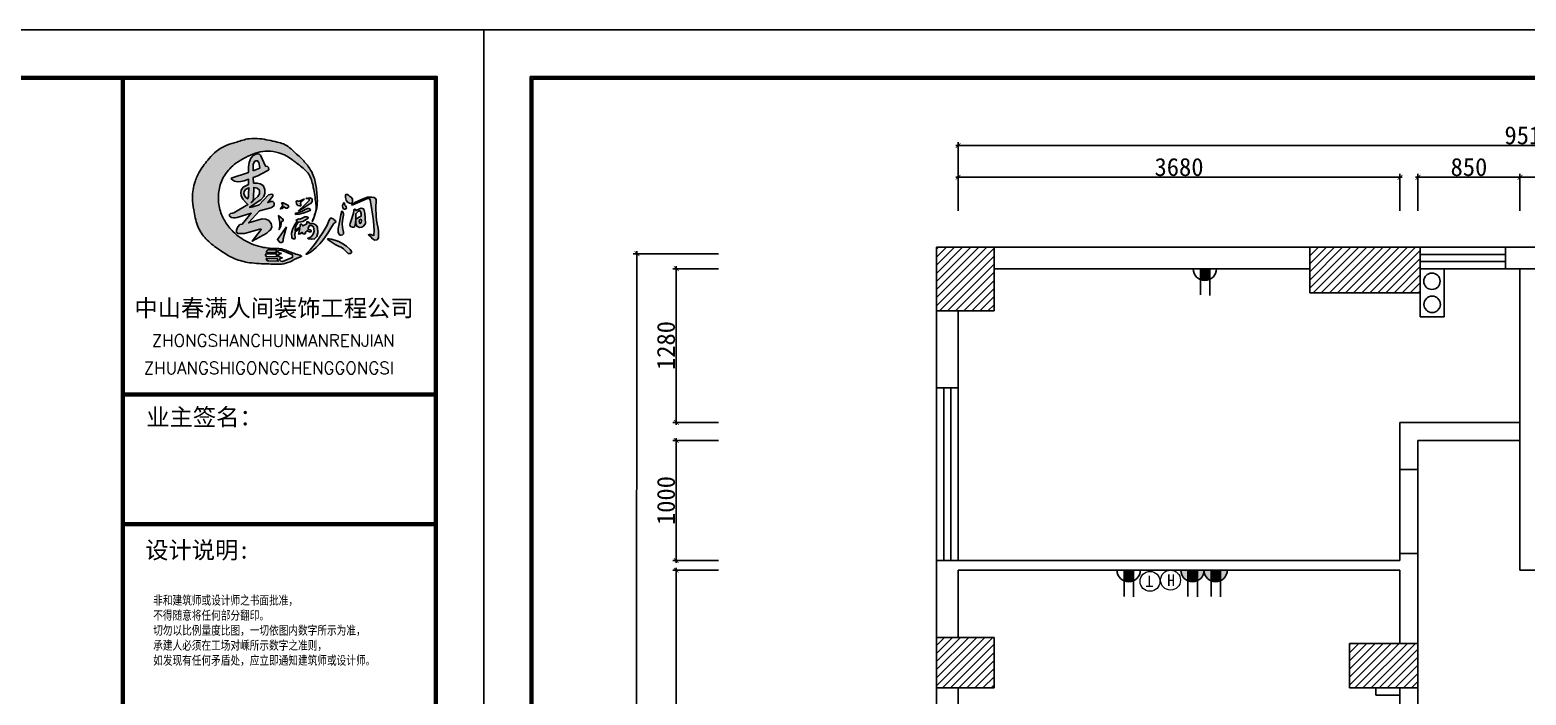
# Model space of a CAD drawing. Header units: millimetres. Extents: x 71641 to 191108, y -23091 to 29972.
# Drawn here: x 167417 to 179880, y 7463 to 13003 of the extents above; entities that cross this region are included whole.
import ezdxf

# ---------------------------------------------------------------- set-up
doc = ezdxf.new("R2010")
doc.units = ezdxf.units.MM
for name, color, linetype in [('00', 1, 'Continuous'), ('家', 1, 'Continuous'), ('柱', 7, 'Continuous')]:
    doc.layers.add(name, color=color, linetype=linetype)
doc.styles.add('2121212', font='SIMFANG.TTF', dxfattribs={"height": 180})
doc.styles.add('333', font='SIMHEI.TTF')
doc.styles.add('50', font='SimSun.ttf', dxfattribs={"height": 150})
doc.styles.add('ROMAND', font='romand.shx', dxfattribs={"height": 100})
doc.styles.add('STYLE-50B', font='SimSun.ttf', dxfattribs={"width": 0.766, "height": 150})
doc.dimstyles.new('50', dxfattribs={"dimscale": 0, "dimtxt": 150, "dimasz": 40, "dimexe": 30, "dimexo": 30, "dimgap": 10, "dimtad": 1, "dimdec": 0, "dimzin": 4, "dimdsep": 46, "dimtxsty": '50', "dimblk": 'ARCHTICK', "dimcen": 40, "dimdle": 20, "dimclrd": 8, "dimclre": 8, "dimclrt": 2, "dimadec": 0, "dimazin": 0, "dimtfac": 1, "dimtdec": 0, "dimtmove": 2, "dimatfit": 3, "dimldrblk": 'DOT', "dimfxl": 0, "dimtolj": 1, "dimtzin": 0, "dimlwd": -1, "dimarcsym": 0})
pattern_1 = [(45, (84162.82, 31906.157), (-33.67596, 33.67596), [])]

# ---------------------------------------------------------------- blocks, each defined once
blk = doc.blocks.new('errerer')
at = {"lineweight": -2}
h = blk.add_hatch(color=8, dxfattribs=at)
edge = h.paths.add_edge_path()
edge.add_spline(control_points=[(171486, 68737), (171467, 68746), (171423, 68767), (171344, 68819), (171262, 68901), (171214, 68977), (171196, 69017), (171195, 69019)], knot_values=[22078.908695, 22078.908695, 22078.908695, 22078.908695, 22412.037046, 22864.417059, 23573.352389, 24248.663515, 24278.339872, 24278.339872, 24278.339872, 24278.339872], degree=3, periodic=0)
edge.add_line((171195, 69019), (170931, 68989))
edge.add_spline(control_points=[(170931, 68989), (170936, 68965), (170956, 68897), (171020, 68790), (171154, 68684), (171300, 68586), (171426, 68553), (171480, 68546), (171485, 68545)], knot_values=[12526.980967, 12526.980967, 12526.980967, 12526.980967, 12912.76376, 13656.443057, 14467.926065, 15619.199217, 16432.672519, 16505.49519, 16505.49519, 16505.49519, 16505.49519], degree=3, periodic=0)
edge.add_line((171485, 68545), (171486, 68737))
edge = h.paths.add_edge_path()
edge.add_spline(control_points=[(171195, 69019), (171178, 69060), (171154, 69151), (171162, 69292), (171203, 69396), (171239, 69445), (171248, 69456)], knot_values=[24278.339872, 24278.339872, 24278.339872, 24278.339872, 24990.75798, 25753.853245, 26502.771788, 26725.483087, 26725.483087, 26725.483087, 26725.483087], degree=3, periodic=0)
edge.add_line((171248, 69456), (171073, 69595))
edge.add_spline(control_points=[(171073, 69595), (171071, 69593), (171034, 69552), (170977, 69477), (170916, 69344), (170894, 69209), (170912, 69085), (170924, 69017), (170931, 68989)], knot_values=[9052.726852, 9052.726852, 9052.726852, 9052.726852, 9101.944213, 9929.860353, 10544.164147, 11423.717054, 12065.484855, 12526.980967, 12526.980967, 12526.980967, 12526.980967], degree=3, periodic=0)
edge.add_line((170931, 68989), (171195, 69019))
edge = h.paths.add_edge_path()
edge.add_spline(control_points=[(171248, 69456), (171273, 69488), (171329, 69540), (171404, 69584), (171477, 69621), (171552, 69653), (171652, 69666), (171717, 69658), (171747, 69650)], knot_values=[26725.483087, 26725.483087, 26725.483087, 26725.483087, 27368.223838, 27920.784045, 28117.800611, 28678.884262, 29205.082751, 29708.300033, 29708.300033, 29708.300033, 29708.300033], degree=3, periodic=0)
edge.add_line((171747, 69650), (171772, 69746))
edge.add_spline(control_points=[(171772, 69746), (171764, 69748), (171697, 69763), (171598, 69788), (171458, 69792), (171352, 69753), (171238, 69725), (171145, 69670), (171094, 69619), (171073, 69595)], knot_values=[5035.937639, 5035.937639, 5035.937639, 5035.937639, 5168.823273, 6115.22021, 6678.484335, 7362.56903, 7901.570556, 8555.150084, 9052.726852, 9052.726852, 9052.726852, 9052.726852], degree=3, periodic=0)
edge.add_line((171073, 69595), (171248, 69456))
edge = h.paths.add_edge_path()
edge.add_spline(control_points=[(171747, 69650), (171753, 69649), (171784, 69640), (171834, 69619), (171906, 69571), (171987, 69510), (172082, 69425), (172112, 69287), (172131, 69183), (172137, 69111), (172135, 69068), (172130, 69039), (172090, 68942), (172100, 68962), (172113, 68990), (172134, 69050), (172154, 69142), (172143, 69228), (172137, 69326), (172112, 69422), (172056, 69519), (171992, 69586), (171911, 69662), (171845, 69725), (171785, 69743), (171772, 69746)], knot_values=[29708.300033, 29708.300033, 29708.300033, 29708.300033, 29797.016202, 30219.334531, 30576.066107, 31166.961224, 31854.609826, 32527.805429, 33346.145394, 33558.688985, 33686.826136, 33998.293275, 34349.980564, 34349.980564, 34349.980564, 34833.989407, 35367.457213, 35826.6748, 36215.832047, 36925.939156, 37388.482191, 37988.741176, 38391.375961, 39174.849041, 39385.918203, 39385.918203, 39385.918203, 39385.918203], degree=3, periodic=0)
edge.add_line((171772, 69746), (171747, 69650))
h = blk.add_hatch(color=8, dxfattribs=at)
h.paths.add_polyline_path([(171606, 69317), (171579, 69336), (171549, 69343), (171511, 69343), (171509, 69400), (171554, 69415), (171648, 69464), (171664, 69476), (171662, 69497), (171650, 69507), (171632, 69511), (171582, 69620), (171570, 69630), (171554, 69634), (171535, 69632), (171509, 69617), (171483, 69591), (171469, 69549), (171462, 69500), (171461, 69448), (171287, 69393), (171291, 69381), (171320, 69363), (171353, 69356), (171386, 69360), (171419, 69365), (171462, 69381), (171462, 69329), (171442, 69320), (171409, 69301), (171389, 69273), (171386, 69246), (171388, 69218), (171403, 69181), (171433, 69148), (171455, 69128), (171313, 69044), (171299, 69041), (171282, 69039), (171270, 69029), (171270, 69013), (171291, 68999), (171310, 68996), (171327, 68996), (171348, 68999), (171488, 69041), (171398, 68933), (171376, 68928), (171353, 68906), (171341, 68871), (171341, 68848), (171358, 68840), (171386, 68838), (171421, 68838), (171573, 68883), (171586, 68881), (171587, 68878), (171499, 68762), (171645, 68843), (171669, 68864), (171683, 68880), (171693, 68904), (171688, 68939), (171664, 68968), (171634, 68982), (171598, 68985), (171462, 68944), (171462, 68946), (171572, 69065), (171683, 69096), (171697, 69103), (171716, 69119), (171719, 69145), (171705, 69159), (171684, 69159), (171653, 69148), (171704, 69213), (171705, 69226), (171695, 69232), (171678, 69230), (171662, 69226), (171568, 69124), (171504, 69105), (171474, 69100), (171474, 69103), (171528, 69138), (171584, 69176), (171613, 69209), (171625, 69239), (171625, 69278)])
h.paths.add_polyline_path([(171570, 69272), (171572, 69235), (171554, 69209), (171525, 69181), (171507, 69166), (171501, 69157), (171487, 69148), (171507, 69166), (171509, 69169), (171511, 69192), (171513, 69301), (171513, 69299), (171549, 69291)], flags=16)
h.paths.add_polyline_path([(171462, 69233), (171461, 69209), (171455, 69192), (171454, 69185), (171433, 69199), (171421, 69218), (171414, 69239), (171417, 69258), (171431, 69278), (171457, 69292), (171464, 69298)], flags=16)
h.paths.add_polyline_path([(171507, 69464), (171506, 69492), (171509, 69528), (171520, 69559), (171533, 69565), (171551, 69565), (171565, 69547), (171572, 69514), (171573, 69493)], flags=16)
h = blk.add_hatch(color=8, dxfattribs=at)
h.paths.add_polyline_path([(172061, 69063), (172078, 69067), (172080, 69079), (172078, 69081), (172064, 69088), (172052, 69088), (172028, 69079), (171995, 69058), (171955, 69044), (171941, 69041), (171934, 69041), (171929, 69037), (171934, 69029), (171969, 69031), (172009, 69043)])
h.paths.add_polyline_path([(172021, 69121), (171960, 69065), (171973, 69069), (172066, 69133), (172084, 69140), (172099, 69159), (172096, 69185), (172075, 69195), (172044, 69191), (172037, 69187), (172066, 69185), (172066, 69169)])
h.paths.add_polyline_path([(171955, 69117), (171973, 69114), (171983, 69115), (171985, 69129), (171981, 69140), (171983, 69152), (171993, 69162), (172021, 69185), (171976, 69164), (171969, 69162), (171953, 69162), (171946, 69166), (171938, 69161), (171940, 69135)])
h.paths.add_polyline_path([(171834, 69133), (171809, 69145), (171792, 69145), (171802, 69128), (171804, 69119), (171780, 69084), (171799, 69088), (171818, 69105), (171835, 69093), (171849, 69093), (171861, 69102), (171863, 69109), (171855, 69122)])
h.paths.add_polyline_path([(171761, 69017), (171761, 69015), (171775, 68949), (171775, 68939), (171773, 68913), (171766, 68878), (171783, 68916), (171792, 68958), (171806, 68965), (171809, 68973), (171808, 68980)])
h.paths.add_polyline_path([(171750, 68779), (171764, 68762), (171775, 68750), (171790, 68748), (171808, 68760), (171808, 68786), (171841, 68907)])
h.paths.add_polyline_path([(172054, 68987), (172059, 68999), (172044, 69006), (172023, 69006), (171997, 68992), (171973, 68982), (171964, 68985), (171938, 68973), (171941, 68965), (171952, 68958), (171948, 68952), (171940, 68951), (171920, 68923), (171900, 68880), (171891, 68842), (171893, 68795), (171907, 68786), (171922, 68784), (171929, 68789), (171927, 68805), (171924, 68819), (171926, 68854), (171973, 68890), (171966, 68859), (171960, 68833), (171973, 68835), (171981, 68836), (171995, 68852), (172007, 68836), (172023, 68833), (172031, 68840), (172026, 68850), (172033, 68855), (172045, 68862), (172051, 68868), (172059, 68859), (172070, 68854), (172085, 68857), (172089, 68864), (172084, 68871), (172075, 68874), (172056, 68881), (172059, 68894), (172070, 68920), (172092, 68920), (172111, 68904), (172117, 68861), (172106, 68833), (172087, 68805), (172068, 68795), (172051, 68791), (172061, 68786), (172090, 68781), (172122, 68784), (172144, 68810), (172155, 68847), (172151, 68902), (172139, 68921), (172120, 68933), (172104, 68939), (172071, 68939), (172066, 68947), (172054, 68956), (172044, 68954), (172044, 68949), (172044, 68935), (172004, 68914), (172000, 68923), (171985, 68935), (171979, 68930), (171979, 68923), (171979, 68906), (171945, 68883), (171927, 68866), (171929, 68878), (171934, 68913), (171950, 68942), (171964, 68952), (172005, 68959)])
h = blk.add_hatch(color=8, dxfattribs=at)
h.paths.add_polyline_path([(172162, 68785), (172122, 68729), (172077, 68677), (172041, 68639), (172038, 68637), (172035, 68633), (172044, 68632), (172059, 68639), (172090, 68659), (172137, 68700), (172173, 68736), (172207, 68776), (172255, 68842), (172283, 68893), (172312, 68934), (172334, 68954), (172332, 68960), (172306, 68986), (172298, 68989), (172294, 68992), (172285, 68992), (172278, 68987), (172272, 68979), (172243, 68917), (172204, 68848)])
h.paths.add_polyline_path([(172323, 68773), (172289, 68781), (172267, 68785), (172252, 68785), (172252, 68782), (172255, 68779), (172287, 68757), (172328, 68728), (172366, 68708), (172378, 68706), (172388, 68701), (172410, 68684), (172439, 68654), (172456, 68639), (172471, 68638), (172480, 68639), (172490, 68647), (172491, 68660), (172476, 68680), (172440, 68713), (172405, 68737), (172363, 68759)])
h.paths.add_polyline_path([(172358, 68852), (172363, 68835), (172374, 68822), (172387, 68821), (172402, 68827), (172411, 68837), (172411, 68853), (172401, 68898), (172398, 68938), (172405, 68988), (172409, 69021), (172409, 69037), (172405, 69052), (172401, 69060), (172397, 69063), (172393, 69061), (172385, 69024), (172374, 68967), (172366, 68935), (172358, 68890)])
h.paths.add_polyline_path([(172438, 69106), (172432, 69115), (172422, 69126), (172423, 69136), (172421, 69142), (172417, 69146), (172411, 69143), (172409, 69138), (172404, 69131), (172399, 69116), (172403, 69095), (172414, 69083), (172428, 69082), (172439, 69091)])
h.paths.add_polyline_path([(172436, 69171), (172449, 69153), (172470, 69142), (172485, 69140), (172497, 69145), (172501, 69158), (172501, 69179), (172497, 69187), (172487, 69201), (172473, 69208), (172463, 69220), (172451, 69229), (172441, 69230), (172441, 69228), (172434, 69229), (172431, 69222), (172430, 69199)])
h.paths.add_polyline_path([(172691, 69100), (172709, 68966), (172716, 68868), (172715, 68822), (172706, 68819), (172683, 68828), (172669, 68829), (172660, 68827), (172685, 68804), (172701, 68785), (172724, 68773), (172747, 68777), (172759, 68794), (172762, 68834), (172761, 68864), (172757, 68888), (172743, 68951), (172738, 69002), (172733, 69108), (172736, 69158), (172736, 69179), (172731, 69189), (172718, 69198), (172691, 69203), (172652, 69201), (172589, 69180), (172525, 69149), (172499, 69133), (172492, 69125), (172504, 69126), (172526, 69134), (172652, 69187), (172663, 69188), (172669, 69188), (172676, 69173)])
h.paths.add_polyline_path([(172535, 69034), (172543, 69045), (172561, 69061), (172570, 69065), (172577, 69065), (172582, 69059), (172586, 69034), (172588, 69013), (172559, 68999), (172538, 68982), (172533, 68967), (172533, 68938), (172544, 68911), (172569, 68899), (172593, 68901), (172614, 68914), (172629, 68940), (172628, 68992), (172625, 69042), (172613, 69082), (172601, 69090), (172586, 69091), (172569, 69085), (172549, 69075), (172537, 69068), (172532, 69078), (172527, 69083), (172520, 69081), (172518, 69078), (172515, 69069), (172510, 69043), (172485, 68960), (172477, 68940), (172475, 68925), (172477, 68915), (172485, 68905), (172500, 68902), (172514, 68902), (172523, 68909), (172528, 68925), (172530, 68952), (172533, 68979)])
h.paths.add_polyline_path([(172572, 68974), (172566, 68963), (172569, 68950), (172574, 68940), (172581, 68942), (172587, 68952), (172589, 68966), (172588, 68981)], flags=17)
h = blk.add_hatch(color=8, dxfattribs=at)
edge = h.paths.add_edge_path()
edge.add_spline(control_points=[(171485, 68545), (171544, 68538), (171652, 68538), (171834, 68520), (171921, 68585), (171998, 68614), (171942, 68630), (171917, 68640), (171857, 68661), (171820, 68678), (171780, 68688), (171733, 68687), (171673, 68691), (171598, 68700), (171536, 68717), (171495, 68733), (171486, 68737)], knot_values=[16505.49519, 16505.49519, 16505.49519, 16505.49519, 17462.307767, 18254.424733, 19263.770823, 19286.294409, 19393.463502, 19769.722666, 20039.931175, 20323.71298, 20426.202415, 20700.644692, 21064.187457, 21384.09699, 21917.120996, 22078.908695, 22078.908695, 22078.908695, 22078.908695], degree=3, periodic=0)
edge.add_line((171486, 68737), (171485, 68545))
h.paths.add_polyline_path([(171633, 68620), (171632, 68631), (171638, 68636), (171744, 68632), (171743, 68629), (171742, 68621), (171742, 68617), (171746, 68606), (171636, 68610)], flags=16)
h.paths.add_polyline_path([(171640, 68590), (171751, 68587), (171751, 68582), (171750, 68578), (171751, 68573), (171753, 68569), (171756, 68565), (171760, 68562), (171658, 68565, -0.485719)], flags=16)
h.paths.add_polyline_path([(171641, 68650, -0.499354), (171660, 68674), (171745, 68674), (171746, 68674), (171746, 68674), (171742, 68670), (171738, 68667), (171737, 68655), (171738, 68648, -0.17168), (171737, 68648)], flags=16)
h.paths.add_polyline_path([(171753, 68653), (171754, 68661), (171759, 68666), (171765, 68670), (171774, 68671), (171783, 68671), (171786, 68671), (171900, 68627), (171900, 68598), (171808, 68562), (171801, 68560), (171797, 68560), (171785, 68562), (171776, 68568), (171771, 68577), (171773, 68585), (171780, 68590), (171798, 68595), (171771, 68604), (171763, 68609), (171759, 68617), (171761, 68625), (171767, 68629), (171779, 68634), (171790, 68639), (171758, 68648)], flags=16)
at = {"color": 8, "lineweight": -2}
for points in [[(171287, 69393), (171461, 69448), (171462, 69500), (171469, 69549), (171483, 69591), (171509, 69617), (171535, 69632), (171554, 69634), (171570, 69630), (171582, 69620), (171632, 69511), (171650, 69507), (171662, 69497), (171664, 69476), (171648, 69464), (171554, 69415), (171509, 69400), (171511, 69343), (171549, 69343), (171579, 69336), (171606, 69317), (171625, 69278), (171625, 69239), (171613, 69209), (171584, 69176), (171528, 69138), (171474, 69103), (171474, 69100), (171504, 69105), (171568, 69124), (171662, 69226), (171678, 69230), (171695, 69232), (171705, 69226), (171704, 69213), (171653, 69148), (171684, 69159), (171705, 69159), (171719, 69145), (171716, 69119), (171697, 69103), (171683, 69096), (171572, 69065), (171462, 68946), (171462, 68944), (171598, 68985), (171634, 68982), (171664, 68968), (171688, 68939), (171693, 68904), (171683, 68880), (171669, 68864), (171645, 68843), (171499, 68762), (171587, 68878), (171586, 68881), (171573, 68883), (171421, 68838), (171386, 68838), (171358, 68840), (171341, 68848), (171341, 68871), (171353, 68906), (171376, 68928), (171398, 68933), (171488, 69041), (171348, 68999), (171327, 68996), (171310, 68996), (171291, 68999), (171270, 69013), (171270, 69029), (171282, 69039), (171299, 69041), (171313, 69044), (171455, 69128), (171433, 69148), (171403, 69181), (171388, 69218), (171386, 69246), (171389, 69273), (171409, 69301), (171442, 69320), (171462, 69329), (171462, 69381), (171419, 69365), (171386, 69360), (171353, 69356), (171320, 69363), (171291, 69381)], [(171507, 69464), (171573, 69493), (171572, 69514), (171565, 69547), (171551, 69565), (171533, 69565), (171520, 69559), (171509, 69528), (171506, 69492)], [(171464, 69298), (171462, 69233), (171461, 69209), (171455, 69192), (171454, 69185), (171433, 69199), (171421, 69218), (171414, 69239), (171417, 69258), (171431, 69278), (171457, 69292)], [(171513, 69301), (171511, 69192), (171509, 69169), (171501, 69157), (171487, 69148), (171525, 69181), (171554, 69209), (171572, 69235), (171570, 69272), (171549, 69291), (171513, 69299)], [(171792, 69145), (171802, 69128), (171804, 69119), (171780, 69084), (171799, 69088), (171818, 69105), (171835, 69093), (171849, 69093), (171861, 69102), (171863, 69109), (171855, 69122), (171834, 69133), (171809, 69145)], [(172021, 69185), (171993, 69162), (171983, 69152), (171981, 69140), (171985, 69129), (171983, 69115), (171973, 69114), (171955, 69117), (171940, 69135), (171938, 69161), (171946, 69166), (171953, 69162), (171969, 69162), (171976, 69164)], [(172037, 69190), (172075, 69195), (172096, 69185), (172099, 69159), (172084, 69140), (172066, 69133), (171973, 69069), (171960, 69065), (172021, 69121), (172066, 69169), (172066, 69181), (172063, 69185), (172037, 69187), (172045, 69192)], [(172411, 69145), (172409, 69138), (172404, 69131), (172399, 69116), (172403, 69095), (172414, 69083), (172428, 69082), (172439, 69091), (172438, 69106), (172432, 69115), (172422, 69126), (172423, 69136), (172421, 69142), (172417, 69146), (172412, 69144)], [(172441, 69230), (172451, 69229), (172463, 69220), (172473, 69208), (172487, 69201), (172497, 69187), (172501, 69179), (172501, 69158), (172497, 69145), (172485, 69140), (172470, 69142), (172449, 69153), (172436, 69171), (172430, 69199), (172431, 69222), (172434, 69229), (172441, 69228)], [(172492, 69124), (172499, 69133), (172525, 69149), (172589, 69180), (172652, 69201), (172691, 69203), (172718, 69198), (172731, 69189), (172736, 69179), (172736, 69158), (172733, 69108), (172738, 69002), (172743, 68951), (172757, 68888), (172761, 68864), (172762, 68834), (172759, 68794), (172747, 68777), (172724, 68773), (172701, 68785), (172685, 68804), (172660, 68827), (172669, 68829), (172683, 68828), (172706, 68819), (172715, 68822), (172716, 68868), (172709, 68966), (172691, 69100), (172676, 69173), (172669, 69188), (172663, 69188), (172652, 69187), (172526, 69134), (172504, 69126), (172491, 69124)], [(171761, 69015), (171775, 68949), (171775, 68939), (171773, 68913), (171766, 68878), (171783, 68916), (171792, 68958), (171806, 68965), (171809, 68973), (171808, 68980), (171761, 69017)], [(172051, 68791), (172068, 68795), (172087, 68805), (172106, 68833), (172117, 68861), (172111, 68904), (172092, 68920), (172070, 68920), (172059, 68894), (172056, 68881), (172075, 68874), (172084, 68871), (172089, 68864), (172085, 68857), (172070, 68854), (172059, 68859), (172051, 68868), (172045, 68862), (172033, 68855), (172026, 68850), (172031, 68840), (172023, 68833), (172007, 68836), (171995, 68852), (171981, 68836), (171973, 68835), (171960, 68833), (171966, 68859), (171973, 68890), (171926, 68854), (171924, 68819), (171927, 68805), (171929, 68789), (171922, 68784), (171907, 68786), (171893, 68795), (171891, 68842), (171900, 68880), (171920, 68923), (171940, 68951), (171948, 68952), (171952, 68958), (171941, 68965), (171938, 68973), (171964, 68985), (171973, 68982), (171997, 68992), (172023, 69006), (172044, 69006), (172059, 68999), (172054, 68987), (172005, 68959), (171964, 68952), (171950, 68942), (171934, 68913), (171929, 68878), (171927, 68866), (171945, 68883), (171979, 68906), (171979, 68923), (171979, 68930), (171985, 68935), (172000, 68923), (172004, 68914), (172044, 68935), (172044, 68949), (172044, 68954), (172054, 68956), (172066, 68947), (172071, 68939), (172104, 68939), (172120, 68933), (172139, 68921), (172151, 68902), (172155, 68847), (172144, 68810), (172122, 68784), (172090, 68781), (172061, 68786)], [(172078, 69081), (172064, 69088), (172052, 69088), (172028, 69079), (171995, 69058), (171955, 69044), (171941, 69041), (171934, 69041), (171929, 69037), (171934, 69029), (171969, 69031), (172009, 69043), (172061, 69063), (172078, 69067), (172080, 69079)], [(172330, 68962), (172306, 68986), (172298, 68989), (172294, 68992), (172285, 68992), (172278, 68987), (172272, 68979), (172243, 68917), (172204, 68848), (172162, 68785), (172122, 68729), (172077, 68677), (172041, 68639), (172038, 68637), (172035, 68633), (172044, 68632), (172059, 68639), (172090, 68659), (172137, 68700), (172173, 68736), (172207, 68776), (172255, 68842), (172283, 68893), (172312, 68934), (172334, 68954), (172331, 68964), (172315, 68978)], [(172393, 69061), (172385, 69024), (172374, 68967), (172366, 68935), (172358, 68890), (172358, 68852), (172363, 68835), (172374, 68822), (172387, 68821), (172402, 68827), (172411, 68837), (172411, 68853), (172401, 68898), (172398, 68938), (172405, 68988), (172409, 69021), (172409, 69037), (172405, 69052), (172401, 69060), (172397, 69063)], [(172520, 69081), (172518, 69078), (172515, 69069), (172510, 69043), (172485, 68960), (172477, 68940), (172475, 68925), (172477, 68915), (172485, 68905), (172500, 68902), (172514, 68902), (172523, 68909), (172528, 68925), (172530, 68952), (172533, 68979), (172535, 69034), (172543, 69045), (172561, 69061), (172570, 69065), (172577, 69065), (172582, 69059), (172586, 69034), (172588, 69013), (172559, 68999), (172538, 68982), (172533, 68967), (172533, 68938), (172544, 68911), (172569, 68899), (172593, 68901), (172614, 68914), (172629, 68940), (172628, 68992), (172625, 69042), (172613, 69082), (172601, 69090), (172586, 69091), (172569, 69085), (172549, 69075), (172537, 69068), (172532, 69078), (172527, 69083)], [(172588, 68981), (172589, 68966), (172587, 68952), (172581, 68942), (172574, 68940), (172569, 68950), (172566, 68963), (172572, 68974), (172588, 68981)], [(171841, 68907), (171750, 68779), (171764, 68762), (171775, 68750), (171790, 68748), (171808, 68760), (171808, 68786)], [(171746, 68674), (171742, 68670), (171738, 68667), (171737, 68661), (171737, 68655), (171738, 68648), (171641, 68650), (171641, 68655), (171642, 68661), (171645, 68667), (171652, 68672), (171660, 68674)], [(171900, 68627), (171900, 68598), (171808, 68562), (171801, 68560), (171797, 68560), (171785, 68562), (171776, 68568), (171771, 68577), (171773, 68585), (171780, 68590), (171798, 68595), (171771, 68604), (171763, 68609), (171759, 68617), (171761, 68625), (171767, 68629), (171779, 68634), (171790, 68639), (171758, 68648), (171753, 68653), (171754, 68661), (171759, 68666), (171765, 68670), (171774, 68671), (171783, 68671), (171786, 68671), (171900, 68627)], [(172252, 68785), (172267, 68785), (172289, 68781), (172323, 68773), (172363, 68759), (172405, 68737), (172440, 68713), (172476, 68680), (172491, 68660), (172490, 68647), (172480, 68639), (172471, 68638), (172456, 68639), (172439, 68654), (172410, 68684), (172388, 68701), (172378, 68706), (172366, 68708), (172328, 68728), (172287, 68757), (172255, 68779), (172252, 68782)], [(171744, 68632), (171743, 68625), (171742, 68617), (171746, 68606), (171636, 68610), (171633, 68620), (171632, 68631), (171638, 68636)], [(171744, 68632), (171638, 68636), (171635, 68633), (171632, 68631), (171632, 68623), (171634, 68615), (171636, 68610), (171746, 68606), (171744, 68611), (171742, 68617), (171742, 68621), (171743, 68629)], [(171751, 68587), (171640, 68590), (171639, 68584), (171640, 68579), (171643, 68573), (171648, 68569), (171654, 68566), (171760, 68562), (171756, 68565), (171753, 68569), (171751, 68573), (171750, 68578), (171751, 68582), (171751, 68587)]]:
    blk.add_lwpolyline(points, close=True, dxfattribs=at)
for points in [[(171746, 68674), (171660, 68674, 0.499354), (171641, 68650), (171737, 68648, 0.17168), (171738, 68648), (171737, 68655), (171738, 68667), (171746, 68674)], [(171760, 68562), (171658, 68565, -0.485719), (171640, 68590), (171751, 68587), (171750, 68578), (171753, 68569)]]:
    blk.add_lwpolyline(points, format="xyb", close=True, dxfattribs=at)
at = {"color": 8, "lineweight": -2, "start_tangent": (0.425577, 0.904922), "end_tangent": (0.425577, 0.904922)}
blk.add_spline([(172100, 68962), (172131, 69048), (172149, 69146), (172144, 69233), (172137, 69305), (172102, 69434), (172058, 69509), (171983, 69594), (171928, 69646), (171810, 69734), (171748, 69752), (171573, 69786), (171467, 69786), (171343, 69753), (171246, 69722), (171140, 69660), (171067, 69588), (170975, 69463), (170927, 69357), (170901, 69194), (170914, 69074), (170952, 68919), (171023, 68799), (171138, 68699), (171324, 68587), (171471, 68547), (171664, 68534), (171813, 68536), (171988, 68610), (171992, 68612), (171974, 68621), (171907, 68643), (171859, 68661), (171809, 68680), (171791, 68685), (171739, 68688), (171671, 68692), (171611, 68700), (171514, 68726), (171430, 68765), (171359, 68812), (171264, 68906), (171198, 69014), (171162, 69148), (171170, 69292), (171223, 69422), (171335, 69540), (171424, 69594), (171457, 69611), (171555, 69649), (171653, 69662), (171764, 69646), (171837, 69615), (171893, 69579), (171982, 69512), (172071, 69418), (172109, 69297), (172134, 69145), (172137, 69105), (172136, 69081), (172122, 69024), (172100, 68962)], degree=3, dxfattribs=at)
blk = doc.blocks.new('_ARCHTICK')
at = {"color": 0, "linetype": 'ByBlock', "const_width": 0.15}
blk.add_lwpolyline([(-0.5, -0.5), (0.5, 0.5)], dxfattribs=at)
blk = doc.blocks.new('*D348')
at = {"color": 8}
blk.add_line((175129, 12039), (184679, 12039), dxfattribs=at)
at = {"color": 8, "lineweight": -2}
for p, q in [((175149, 11496), (175149, 12069)), ((184659, 11496), (184659, 12069))]:
    blk.add_line(p, q, dxfattribs=at)
at = {"layer": 'Defpoints', "color": 0}
for p in [(184659, 12039), (175149, 11466), (184659, 11466)]:
    blk.add_point(p, dxfattribs=at)
at = {"color": 8, "xscale": 40, "yscale": 40, "zscale": 40, "rotation": 180}
blk.add_blockref('_ARCHTICK', (175149, 12039), dxfattribs=at)
at = {"color": 8, "xscale": 40, "yscale": 40, "zscale": 40}
blk.add_blockref('_ARCHTICK', (184659, 12039), dxfattribs=at)
at = {"color": 2, "insert": (179904, 12124), "char_height": 150, "attachment_point": 5, "style": '50'}
blk.add_mtext('\\A1;9510', dxfattribs=at)
blk = doc.blocks.new('_Dot')
at = {"color": 0, "linetype": 'ByBlock', "lineweight": -2}
blk.add_line((-0.5, 0), (-1, 0), dxfattribs=at)
at = {"color": 0, "linetype": 'ByBlock', "const_width": 0.5}
blk.add_lwpolyline([(-0.25, 0, 1), (0.25, 0, 1)], format="xyb", close=True, dxfattribs=at)
blk = doc.blocks.new('DOT')
at = {"color": 0, "linetype": 'ByBlock'}
blk.add_line((-0.5, 0), (-1, 0), dxfattribs=at)
at = {"color": 0, "linetype": 'ByBlock', "const_width": 0.5}
blk.add_lwpolyline([(-0.25, 0, 1), (0.25, 0, 1)], format="xyb", close=True, dxfattribs=at)
blk = doc.blocks.new('*D350')
at = {"color": 8}
blk.add_line((179809, 11775), (180529, 11775), dxfattribs=at)
at = {"color": 8, "lineweight": -2}
for p, q in [((179829, 11496), (179829, 11805)), ((180509, 11496), (180509, 11805))]:
    blk.add_line(p, q, dxfattribs=at)
at = {"layer": 'Defpoints', "color": 0}
for p in [(180509, 11775), (179829, 11466), (180509, 11466)]:
    blk.add_point(p, dxfattribs=at)
at = {"color": 8, "xscale": 40, "yscale": 40, "zscale": 40, "rotation": 180}
blk.add_blockref('_ARCHTICK', (179829, 11775), dxfattribs=at)
at = {"color": 8, "xscale": 40, "yscale": 40, "zscale": 40}
blk.add_blockref('_ARCHTICK', (180509, 11775), dxfattribs=at)
at = {"color": 2, "insert": (180169, 11860), "char_height": 150, "attachment_point": 5, "style": '50'}
blk.add_mtext('\\A1;680', dxfattribs=at)
blk = doc.blocks.new('*D337')
at = {"color": 8, "lineweight": -2}
for p, q in [((173153, 8503), (172771, 8503)), ((173153, 4553), (172771, 4553))]:
    blk.add_line(p, q, dxfattribs=at)
at = {"color": 8}
blk.add_line((172801, 4533), (172801, 8523), dxfattribs=at)
at = {"layer": 'Defpoints', "color": 0}
for p in [(172801, 8503), (173183, 8503), (173183, 4553)]:
    blk.add_point(p, dxfattribs=at)
at = {"color": 8, "xscale": 40, "yscale": 40, "zscale": 40}
for p, rotation in [((172801, 8503), 90), ((172801, 4553), 270)]:
    blk.add_blockref('_ARCHTICK', p, dxfattribs=dict(at, rotation=rotation))
at = {"color": 2, "insert": (172716, 6528), "char_height": 150, "attachment_point": 5, "rotation": 90, "style": '50'}
blk.add_mtext('\\A1;3950', dxfattribs=at)
blk = doc.blocks.new('*D340')
at = {"color": 8, "lineweight": -2}
for p, q in [((173153, 11138), (172443, 11139)), ((173146, 847), (172436, 847))]:
    blk.add_line(p, q, dxfattribs=at)
at = {"color": 8}
blk.add_line((172466, 827), (172473, 11159), dxfattribs=at)
at = {"layer": 'Defpoints', "color": 0}
for p in [(172473, 11139), (173183, 11138), (173176, 847)]:
    blk.add_point(p, dxfattribs=at)
at = {"color": 8, "xscale": 40, "yscale": 40, "zscale": 40}
for p, rotation in [((172473, 11139), 89.96096616951034), ((172466, 847), 269.9609661695104)]:
    blk.add_blockref('_ARCHTICK', p, dxfattribs=dict(at, rotation=rotation))
at = {"color": 2, "insert": (172385, 5993), "char_height": 150, "attachment_point": 5, "rotation": 89.961, "style": '50'}
blk.add_mtext('\\A1;10292', dxfattribs=at)
blk = doc.blocks.new('*D371')
at = {"color": 8}
blk.add_line((175129, 11775), (178849, 11775), dxfattribs=at)
at = {"color": 8, "lineweight": -2}
for p, q in [((175149, 11496), (175149, 11805)), ((178829, 11496), (178829, 11805))]:
    blk.add_line(p, q, dxfattribs=at)
at = {"layer": 'Defpoints', "color": 0}
for p in [(178829, 11775), (175149, 11466), (178829, 11466)]:
    blk.add_point(p, dxfattribs=at)
at = {"color": 8, "xscale": 40, "yscale": 40, "zscale": 40, "rotation": 180}
blk.add_blockref('_ARCHTICK', (175149, 11775), dxfattribs=at)
at = {"color": 8, "xscale": 40, "yscale": 40, "zscale": 40}
blk.add_blockref('_ARCHTICK', (178829, 11775), dxfattribs=at)
at = {"color": 2, "insert": (176989, 11860), "char_height": 150, "attachment_point": 5, "style": '50'}
blk.add_mtext('\\A1;3680', dxfattribs=at)
blk = doc.blocks.new('*D370')
at = {"color": 8}
blk.add_line((178959, 11775), (179849, 11775), dxfattribs=at)
at = {"color": 8, "lineweight": -2}
for p, q in [((178979, 11496), (178979, 11805)), ((179829, 11496), (179829, 11805))]:
    blk.add_line(p, q, dxfattribs=at)
at = {"layer": 'Defpoints', "color": 0}
for p in [(179829, 11775), (178979, 11466), (179829, 11466)]:
    blk.add_point(p, dxfattribs=at)
at = {"color": 8, "xscale": 40, "yscale": 40, "zscale": 40, "rotation": 180}
blk.add_blockref('_ARCHTICK', (178979, 11775), dxfattribs=at)
at = {"color": 8, "xscale": 40, "yscale": 40, "zscale": 40}
blk.add_blockref('_ARCHTICK', (179829, 11775), dxfattribs=at)
at = {"color": 2, "insert": (179404, 11860), "char_height": 150, "attachment_point": 5, "style": '50'}
blk.add_mtext('\\A1;850', dxfattribs=at)
blk = doc.blocks.new('*D368')
at = {"color": 8, "lineweight": -2}
for p, q in [((173153, 11014), (172771, 11014)), ((173153, 9734), (172771, 9734))]:
    blk.add_line(p, q, dxfattribs=at)
at = {"color": 8}
blk.add_line((172801, 9714), (172801, 11034), dxfattribs=at)
at = {"layer": 'Defpoints', "color": 0}
for p in [(172801, 11014), (173183, 11014), (173183, 9734)]:
    blk.add_point(p, dxfattribs=at)
at = {"color": 8, "xscale": 40, "yscale": 40, "zscale": 40}
for p, rotation in [((172801, 11014), 90), ((172801, 9734), 270)]:
    blk.add_blockref('_ARCHTICK', p, dxfattribs=dict(at, rotation=rotation))
at = {"color": 2, "insert": (172716, 10374), "char_height": 150, "attachment_point": 5, "rotation": 90, "style": '50'}
blk.add_mtext('\\A1;1280', dxfattribs=at)
blk = doc.blocks.new('*D369')
at = {"color": 8}
blk.add_line((172801, 8563), (172801, 9603), dxfattribs=at)
at = {"color": 8, "lineweight": -2}
for p, q in [((173153, 9583), (172771, 9583)), ((173153, 8583), (172771, 8583))]:
    blk.add_line(p, q, dxfattribs=at)
at = {"layer": 'Defpoints', "color": 0}
for p in [(172801, 9583), (173183, 9583), (173183, 8583)]:
    blk.add_point(p, dxfattribs=at)
at = {"color": 8, "xscale": 40, "yscale": 40, "zscale": 40}
for p, rotation in [((172801, 9583), 90), ((172801, 8583), 270)]:
    blk.add_blockref('_ARCHTICK', p, dxfattribs=dict(at, rotation=rotation))
at = {"color": 2, "insert": (172716, 9083), "char_height": 150, "attachment_point": 5, "rotation": 90, "style": '50'}
blk.add_mtext('\\A1;1000', dxfattribs=at)

msp = doc.modelspace()

# ---------------------------------------------------------------- hatches: boundary and pattern name
h = msp.add_hatch()
h.set_pattern_fill('ANSI31', color=8, scale=15, style=0)
h.set_pattern_definition(pattern_1)
h.paths.add_polyline_path([(175448.8, 11193), (174968.8, 11193), (174968.8, 10663), (175448.8, 10663)])
h.paths.add_polyline_path([(174968.8, 7523), (175448.8, 7523), (175448.8, 7943), (174968.8, 7943)])
h.paths.add_polyline_path([(184838.8, 7583), (184838.8, 7933), (184338.8, 7933), (184338.8, 7583)])
h.paths.add_polyline_path([(184838.8, 10653), (184838.8, 11193), (184398.8, 11193), (184398.8, 10653)])
h = msp.add_hatch()
h.set_pattern_fill('ANSI31', color=8, scale=15, style=0)
h.set_pattern_definition(pattern_1)
h.paths.add_polyline_path([(178078.8, 11193), (178078.8, 10813), (178998.8, 10813), (178998.8, 11193)])
at = {"linetype": 'ByBlock', "ltscale": 8}
for points in [[(177166.5, 10924.1, 0.2136834), (177245.3, 10925.8), (177245.3, 11013), (177166.5, 11013)], [(176532, 8414.1, 0.2136834), (176610.8, 8415.8), (176610.8, 8503), (176532, 8503)], [(177063.7, 8414.1, 0.2136834), (177142.5, 8415.8), (177142.5, 8503), (177063.7, 8503)], [(177256.6, 8414.1, 0.2136834), (177335.5, 8415.8), (177335.5, 8503), (177256.6, 8503)]]:
    msp.add_hatch(color=3, dxfattribs=at).paths.add_polyline_path(points)
at = {"ltscale": 300}
h = msp.add_hatch(color=3, dxfattribs=at)
h.paths.add_polyline_path([(177197.7, 8502.8), (177142.5, 8502.9), (177142.5, 8415.8, 0.2891291)])
h.paths.add_polyline_path([(177063.7, 8503.1), (177004.7, 8503.2, 0.3021487), (177063.7, 8414.1)])
h = msp.add_hatch(color=3, dxfattribs=at)
h.paths.add_polyline_path([(177390.6, 8502.8), (177335.5, 8502.9), (177335.5, 8415.8, 0.2891291)])
h.paths.add_polyline_path([(177256.6, 8503.1), (177197.7, 8503.2, 0.3021487), (177256.6, 8414.1)])
h = msp.add_hatch()
h.set_pattern_fill('ANSI31', color=8, scale=15, style=0)
h.set_pattern_definition(pattern_1)
h.paths.add_polyline_path([(178408.8, 7893), (178408.8, 7523), (178978.8, 7523), (178978.8, 7893)])

# ---------------------------------------------------------------- linework, layer by layer
at = {"color": 3, "lineweight": -2}
for p, q in [((170809.1, 12615), (151673.1, 12615)), ((168181, -728.8), (168181, 12592.7)), ((168192.1, -728.8), (168192.1, 12592.7)), ((168203.3, -728.8), (168203.3, 12592.7)), ((170809.1, -751.1), (170809.1, 12615)), ((190720.2, 12615), (171584.3, 12615))]:
    msp.add_line(p, q, dxfattribs=at)
for p, q in [((174968.8, 4553), (174968.8, 11193)), ((175448.8, 11193), (174968.8, 11193)), ((175448.8, 11193), (184838.8, 11193)), ((175448.8, 10663), (175448.8, 11193)), ((178078.8, 10813), (178078.8, 11193)), ((178998.8, 10813), (178998.8, 11193)), ((179708.8, 11013), (179708.8, 11193)), ((178078.8, 11013), (175448.8, 11013)), ((184398.8, 11013), (178998.8, 11013)), ((179198.8, 10613), (179198.8, 11013)), ((179828.8, 8503), (179828.8, 11013)), ((178998.8, 10813), (178078.8, 10813)), ((178998.8, 10813), (178998.8, 10613)), ((175448.8, 10663), (174968.8, 10663)), ((175148.8, 8583), (175148.8, 10663)), ((178998.8, 10613), (179198.8, 10613)), ((175148.8, 10023), (174968.8, 10023)), ((178828.8, 9733), (179828.8, 9733)), ((178828.8, 9343), (178828.8, 9733)), ((178978.8, 9343), (178978.8, 9583)), ((178978.8, 9583), (179828.8, 9583)), ((178828.8, 9343), (178978.8, 9343)), ((178828.8, 8583), (178828.8, 8643)), ((178828.8, 8643), (178978.8, 8643)), ((178978.8, 8643), (178978.8, 8503)), ((175148.8, 8583), (174968.8, 8583)), ((175148.8, 8583), (178828.8, 8583)), ((175148.8, 8503), (178828.8, 8503)), ((175148.8, 7943), (175148.8, 8503)), ((178828.8, 7893), (178828.8, 8503)), ((178978.8, 7893), (178978.8, 8503)), ((179828.8, 8503), (180428.8, 8503)), ((175448.8, 7943), (174968.8, 7943)), ((175448.8, 7523), (175448.8, 7943)), ((178408.8, 7523), (178408.8, 7893)), ((178978.8, 7893), (178408.8, 7893)), ((178978.8, 7523), (178978.8, 7893)), ((175448.8, 7523), (174968.8, 7523)), ((175148.8, 4933), (175148.8, 7523)), ((178408.8, 7523), (178978.8, 7523)), ((178628.8, 7463), (178628.8, 7523)), ((178828.8, 7463), (178828.8, 7523)), ((178628.8, 7463), (178828.8, 7463))]:
    msp.add_line(p, q)
at = {"color": 3}
for p, q in [((178998.8, 11133), (179708.8, 11133)), ((178998.8, 11073), (179708.8, 11073)), ((175028.8, 8583), (175028.8, 10023)), ((175088.8, 8583), (175088.8, 10023))]:
    msp.add_line(p, q, dxfattribs=at)
at = {"color": 8, "lineweight": -2}
for p, q in [((168203.3, 9978), (170786.7, 9978)), ((168203.3, 9966.9), (170786.7, 9966.9)), ((168203.3, 9955.8), (170786.7, 9955.8)), ((168203.3, 8896.5), (170786.7, 8896.5)), ((168203.3, 8885.3), (170786.7, 8885.3)), ((168203.3, 8874.2), (170786.7, 8874.2))]:
    msp.add_line(p, q, dxfattribs=at)
at = {"color": 8}
for p, q in [((178828.8, 9343.2), (178828.8, 8643)), ((178978.8, 9346.5), (178978.8, 8643)), ((178828.8, 5013), (178828.8, 7463))]:
    msp.add_line(p, q, dxfattribs=at)
at = {"color": 1}
msp.add_line((178978.8, 7523), (178978.8, 4933), dxfattribs=at)
at = {"color": 3, "lineweight": -2}
for points in [[(151673.1, 12615), (170809.1, 12615), (170809.1, -751.1), (151673.1, -751.1)], [(151684, 12604.2), (170798.2, 12604.2), (170798.2, -740.3), (151684, -740.3)], [(151694.8, 12593.4), (170787.4, 12593.4), (170787.4, -729.4), (151694.8, -729.4)], [(171584.3, 12615), (190720.2, 12615), (190720.2, -751.1), (171584.3, -751.1)], [(171595.1, 12604.2), (190709.3, 12604.2), (190709.3, -740.3), (171595.1, -740.3)], [(171605.9, 12593.4), (190698.5, 12593.4), (190698.5, -729.4), (171605.9, -729.4)]]:
    msp.add_lwpolyline(points, close=True, dxfattribs=at)
at = {"color": 1}
for centre in [(179095.5, 10909.6), (179097.5, 10717)]:
    msp.add_circle(centre, 68.4, dxfattribs=at)
at = {"layer": '00', "color": 8, "lineweight": -2}
for points in [[(151285.5, 13002.6), (171196.7, 13002.6), (171196.7, -1138.7), (151285.5, -1138.7)], [(171196.7, 13002.6), (191107.8, 13002.6), (191107.8, -1138.7), (171196.7, -1138.7)]]:
    msp.add_lwpolyline(points, close=True, dxfattribs=at)
at = {"layer": '柱', "color": 3, "ltscale": 4}
for p, q in [((177166.5, 10795.2), (177166.5, 11013)), ((177245.3, 10791.6), (177245.3, 11013)), ((176532, 8285.2), (176532, 8503)), ((176610.8, 8281.6), (176610.8, 8503)), ((177063.7, 8285.2), (177063.7, 8503)), ((177142.5, 8415.8), (177142.5, 8503)), ((177142.5, 8281.6), (177142.5, 8503)), ((177256.6, 8285.2), (177256.6, 8503)), ((177335.5, 8281.6), (177335.5, 8503)), ((177335.5, 8415.8), (177335.5, 8503))]:
    msp.add_line(p, q, dxfattribs=at)
at = {"layer": '柱', "color": 3, "lineweight": 5, "ltscale": 4}
for centre in [(176747.3, 8410.2), (176918.2, 8420.1)]:
    msp.add_circle(centre, 82.9, dxfattribs=at)
at = {"layer": '柱', "color": 3, "ltscale": 4}
for centre in [(177204, 11013), (176569.5, 8503), (177101.2, 8503), (177294.1, 8503)]:
    msp.add_arc(centre, 96.5, 180, 0, dxfattribs=at)

# ---------------------------------------------------------------- block references
at = {"color": 0, "xscale": 0.8333333333333334, "yscale": 0.8333333333333334, "zscale": 0.8333333333333334}
msp.add_blockref('errerer', (26353.5, -46058.4), dxfattribs=at)

# ---------------------------------------------------------------- texts
at = {"layer": '00', "color": 8, "lineweight": -2, "style": 'ROMAND'}
for s, p in [('ZHONGSHANCHUNMANRENJIAN', (168432, 10365.4)), ('ZHUANGSHIGONGCHENGGONGSI', (168365.4, 10136.7))]:
    msp.add_text(s, height=101.26, dxfattribs=at).set_placement(p)
at = {"layer": '00', "color": 8, "lineweight": -2, "char_height": 142.12, "attachment_point": 1, "style": '2121212'}
for s, insert, width in [('{\\f宋体|b0|i0|c134|p2;中山春满人间装饰工程公司}', (168287.1, 10757.2, 0), 2652.368), ('{\\f宋体|b0|i0|c134|p2;业主签名：}', (168386.3, 9849.5, 0), 2109.278), ('{\\f宋体|b0|i0|c134|p2;设计说明:}', (168377.1, 8741.8, 0), 2109.278)]:
    msp.add_mtext(s, dxfattribs=dict(at, insert=insert, width=width))
at = {"layer": '家', "color": 8, "lineweight": -2, "insert": (168443.8, 8290.6, 0), "char_height": 75, "width": 2109.278, "attachment_point": 1, "style": 'STYLE-50B'}
msp.add_mtext('非和建筑师或设计师之书面批准，\\P不得随意将任何部分翻印。\\P切勿以比例量度比图，一切依图内数字所示为准，\\P承建人必须在工场对嵊所示数字之准则，\\P如发现有任何矛盾处，应立即通知建筑师或设计师。', dxfattribs=at)
at = {"layer": '柱', "color": 3, "lineweight": 5, "ltscale": 4, "extrusion": (0, 0, -1), "insert": (176709.3, 8362.5), "char_height": 96.199, "width": 895.63, "attachment_point": 1, "text_direction": (1, 0, 0), "style": '333'}
msp.add_mtext('{\\f宋体|b0|i0|c134|p2;T}', dxfattribs=at)
at = {"layer": '柱', "color": 3, "lineweight": 5, "ltscale": 4, "insert": (176956.2, 8372.3), "char_height": 96.199, "width": 895.63, "attachment_point": 1, "rotation": 180, "style": '333'}
msp.add_mtext('{\\f宋体|b0|i0|c134|p2;H}', dxfattribs=at)

# ---------------------------------------------------------------- dimensions: what is measured, and where the dimension line sits
for p1, p2, distance, picture, middle in [((175148.8, 11466.5), (184658.8, 11466.5), 572.1, '*D348', (179903.8, 12123.6)), ((173175.6, 846.7), (173182.6, 11138.3), 709.4, '*D340', (172384.7, 5993)), ((173182.6, 8583), (173182.6, 9583), 382, '*D369', (172715.6, 9083))]:
    dim = msp.add_aligned_dim(p1=p1, p2=p2, distance=distance, dimstyle='50', override={"dimscale": 1, "dimldrblk": 'DOT'})
    dim.commit()
    dim.dimension.update_dxf_attribs({"geometry": picture, "text_midpoint": middle})
for base, p1, p2, picture, middle in [((178828.8, 11774.5), (175148.8, 11466.5), (178828.8, 11466.5), '*D371', (176988.8, 11859.5)), ((179828.8, 11774.5), (178978.8, 11466.5), (179828.8, 11466.5), '*D370', (179403.8, 11859.5)), ((180508.8, 11774.5), (179828.8, 11466.5), (180508.8, 11466.5), '*D350', (180168.8, 11859.5))]:
    dim = msp.add_linear_dim(base=base, p1=p1, p2=p2, dimstyle='50', override={"dimscale": 1, "dimldrblk": 'DOT'})
    dim.commit()
    dim.dimension.update_dxf_attribs({"geometry": picture, "text_midpoint": middle})
for base, p1, p2, picture, middle in [((172800.6, 11014), (173182.6, 9734), (173182.6, 11014), '*D368', (172715.6, 10374)), ((172800.6, 8503), (173182.6, 4553), (173182.6, 8503), '*D337', (172715.6, 6528))]:
    dim = msp.add_linear_dim(base=base, p1=p1, p2=p2, angle=270, dimstyle='50', override={"dimscale": 1, "dimldrblk": 'DOT'})
    dim.commit()
    dim.dimension.update_dxf_attribs({"geometry": picture, "text_midpoint": middle})

doc.saveas('drawing.dxf')
